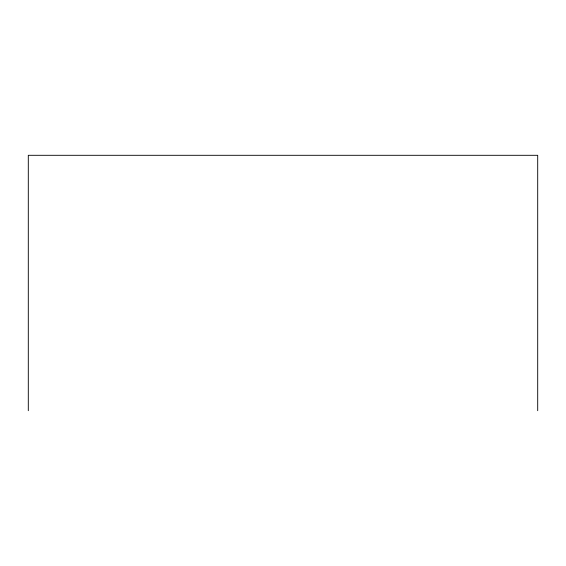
<?xml version="1.0" encoding="UTF-8"?>
<svg xmlns="http://www.w3.org/2000/svg" width="566" height="566" viewBox="0 0 566 566"><rect width="100%" height="100%" fill="white"/><g stroke="black" fill="none" stroke-linecap="round" stroke-linejoin="round"><path stroke-width="0.85" d="M537.7 410.697L537.7 155.303L28.3 155.303L28.3 410.697"/></g></svg>
